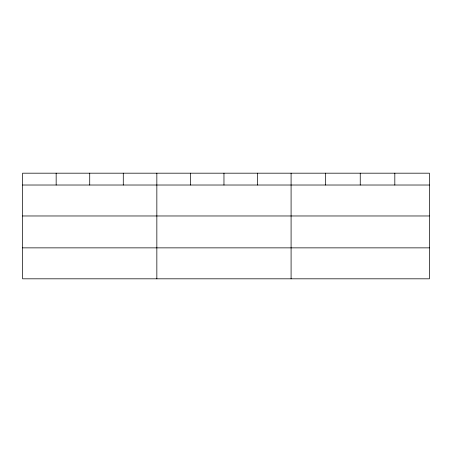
<?xml version="1.0" encoding="UTF-8"?>
<svg xmlns="http://www.w3.org/2000/svg" width="452" height="452" viewBox="0 0 452 452"><rect width="100%" height="100%" fill="white"/><g stroke="black" fill="none" stroke-linecap="round" stroke-linejoin="round"><path stroke-width="0.68" d="M429.4 215.971L429.4 173.184L22.6 173.184L22.6 278.816L429.4 278.816L429.4 215.971L22.6 215.971M22.6 185.021L429.4 185.021M22.6 247.865L429.4 247.865M394.822 173.184L394.822 185.021M360.244 173.184L360.244 185.021M325.666 173.184L325.666 185.021M291.088 173.184L291.088 278.816M257.527 173.184L257.527 185.021M223.966 173.184L223.966 185.021M190.405 173.184L190.405 185.021M156.844 173.184L156.844 278.816M123.283 173.184L123.283 185.021M89.722 173.184L89.722 185.021M56.161 173.184L56.161 185.021"/></g></svg>
